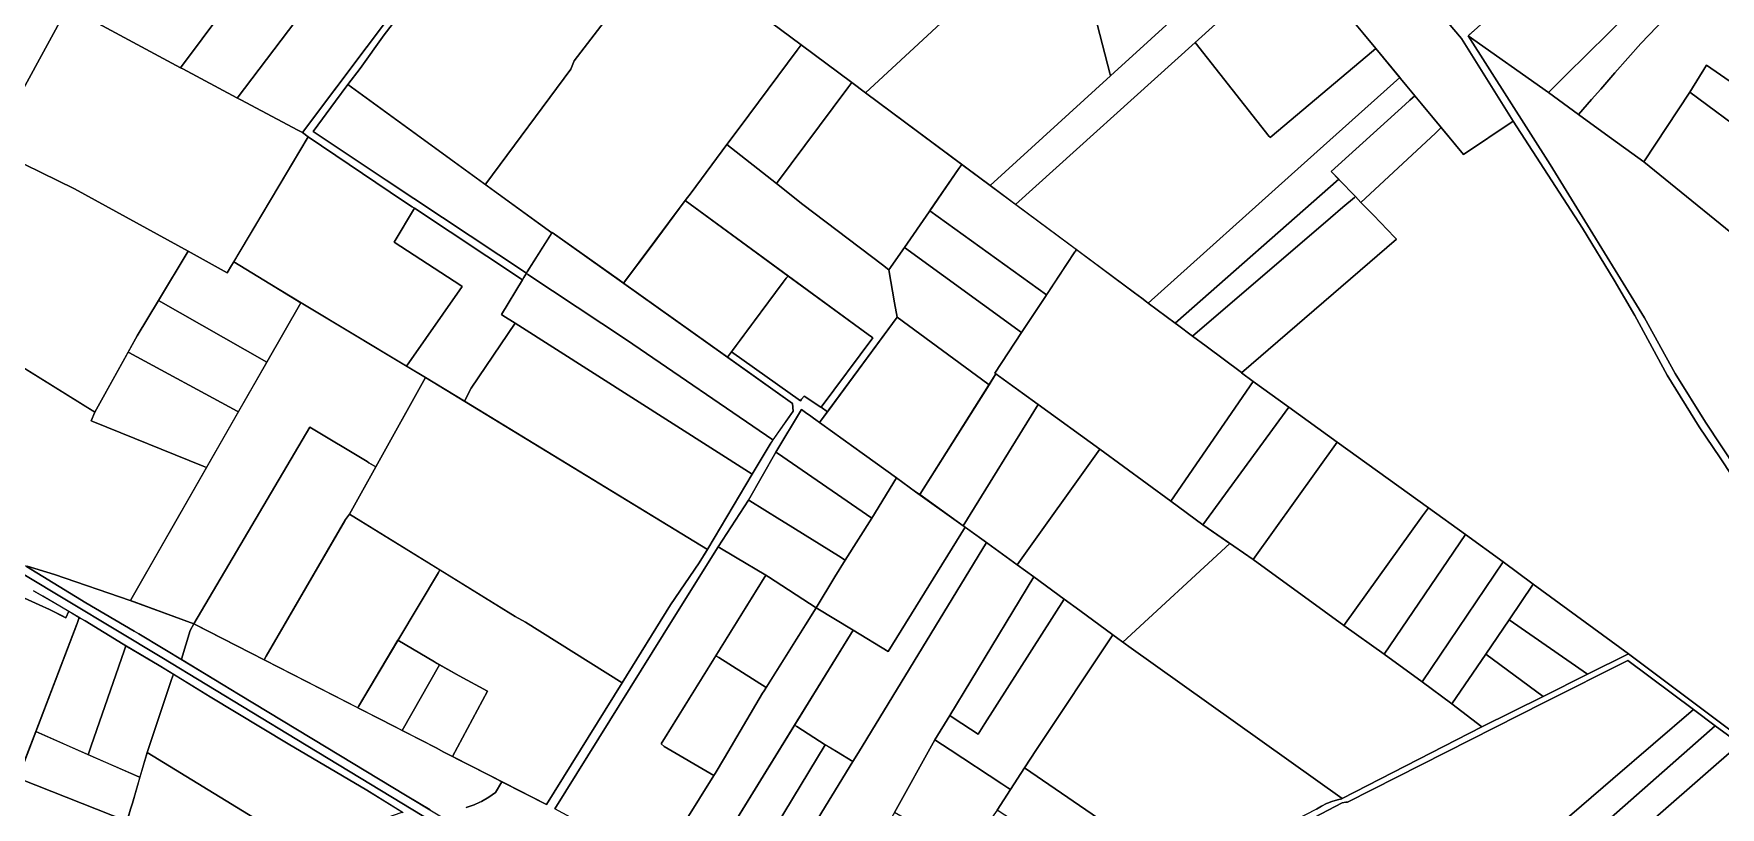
# Model space of a CAD drawing. Header units: metres. Extents: x 3 to 1005126, y 39 to 4383651.
# Drawn here: x 489042 to 489941, y 4372023 to 4372436 of the extents above; entities that cross this region are included whole.
import ezdxf

# ---------------------------------------------------------------- set-up
doc = ezdxf.new("R2010")
doc.units = ezdxf.units.M
doc.header["$MEASUREMENT"] = 0
doc.layers.add('TM_Llucmajor', color=7, linetype='Continuous')

msp = doc.modelspace()

# ---------------------------------------------------------------- linework, layer by layer
at = {"layer": 'TM_Llucmajor', "linetype": 'Continuous', "flags": 128}
for points in [[(489951.23, 4372406.97), (489934.04, 4372418.88), (489925.19, 4372404.48), (489900.69, 4372367.37), (489880.17, 4372382.21), (489865.69, 4372392.69), (489872.66, 4372400.58), (489877.65, 4372406.22), (489885.22, 4372414.8), (489898.99, 4372430.39), (489911.8, 4372443.78), (489945.06, 4372478.57), (489940.89, 4372481.83), (489936.91, 4372484.95), (489935.83, 4372485.79), (489917.88, 4372469.51), (489892.8, 4372446.79), (489853.47, 4372476.31), (489878.82, 4372497.84), (489898.89, 4372514.77), (489925.69, 4372539.25), (489953.12, 4372564.31)], [(489033.85, 4372464.54), (489060.46, 4372449.81), (489024.8, 4372384.28)], [(489250.34, 4372462.83), (489229.05, 4372435.1), (489216.32, 4372417.15), (489209.79, 4372408.54), (489203.13, 4372399.77), (489191.16, 4372383.57), (489230.16, 4372357.66), (489304.88, 4372308.01), (489303.46, 4372305.73), (489302.75, 4372304.48), (489245.16, 4372342.67), (489244.02, 4372343.43), (489239.44, 4372346.47), (489188.48, 4372380.7), (489185.46, 4372382.97), (489187.66, 4372385.9), (489236.11, 4372450.43)], [(489980.4, 4372150.53), (489941.31, 4372209.69), (489930.19, 4372226.17), (489913.12, 4372253.74), (489895.85, 4372285.49), (489884.75, 4372304.33), (489867.9, 4372332.14), (489830.91, 4372389.04), (489803.41, 4372433.17), (489796.21, 4372441.51)], [(489809.51, 4372436.78), (489807.03, 4372434.56), (489850.66, 4372365.95), (489901.03, 4372284.32), (489917.31, 4372254.69), (489933.53, 4372228.71), (489983.18, 4372153.59)], [(489983.18, 4372153.59), (489933.53, 4372228.71), (489917.31, 4372254.69), (489901.03, 4372284.32), (489850.66, 4372365.95), (489807.03, 4372434.56), (489849.72, 4372404.4), (489865.69, 4372392.69), (489880.17, 4372382.21), (489900.69, 4372367.37), (489964.04, 4372315.83)], [(489998.35, 4372025.83), (489892.35, 4372105.26), (489841.67, 4372142.32), (489825.59, 4372154.33), (489805.48, 4372168.85), (489785.73, 4372183.11), (489737.19, 4372218.11), (489711.36, 4372236.75), (489692.42, 4372250.41), (489686.19, 4372255.06), (489768.76, 4372326.12), (489767.68, 4372327.24), (489756.45, 4372338.91), (489749.79, 4372345.83), (489789.49, 4372382.73), (489789.49, 4372382.73), (489792.65, 4372385.66), (489804.48, 4372371.37), (489830.91, 4372389.04), (489867.9, 4372332.14), (489884.75, 4372304.33), (489895.85, 4372285.49), (489913.12, 4372253.74), (489930.19, 4372226.17), (489941.31, 4372209.69), (489980.4, 4372150.53)], [(488978.77, 4372293.7), (489073.72, 4372234.71), (489074.91, 4372233.97), (489072.9, 4372229.43), (489073.69, 4372229.12), (489132.65, 4372205.23), (489134.35, 4372204.55), (489094.05, 4372134.08), (489093.76, 4372133.58), (489093.64, 4372133.63), (489053.38, 4372147.54), (489038.68, 4372151.97)], [(489272.82, 4372023.31), (489276.97, 4372024.79), (489280.12, 4372026.19), (489280.97, 4372026.62), (489284.8, 4372028.79), (489288.42, 4372031.28), (489291.84, 4372037.04), (489292.17, 4372036.87), (489315.54, 4372024.94), (489355.98, 4372089.83), (489381.79, 4372131.26), (489396.98, 4372153.66), (489401.7, 4372161.23), (489425.19, 4372201.04), (489434.78, 4372217.03), (489447.07, 4372234.58), (489446.77, 4372238.67), (489412.15, 4372263.28), (489412.67, 4372264.01), (489414.27, 4372266.16), (489450.99, 4372240.09), (489451.62, 4372240.92), (489452.89, 4372242.61), (489461.92, 4372236.67), (489461.95, 4372236.65), (489465.34, 4372234.14), (489461.18, 4372228.49), (489457.93, 4372230.83), (489456.48, 4372231.87), (489453.68, 4372233.89), (489451.62, 4372235.38), (489437.95, 4372212.63), (489423.27, 4372187.18), (489407.1, 4372162.22), (489383.76, 4372124.82), (489319.97, 4372022.55)], [(489038.43, 4372151.83), (489070.06, 4372132.48), (489095.78, 4372117.31), (489098.27, 4372115.8), (489111.3, 4372108.11), (489113.06, 4372107.05), (489120.62, 4372102.41), (489143.26, 4372088.72), (489151.44, 4372083.76), (489190.53, 4372060.05), (489191.42, 4372059.51), (489240.52, 4372029.87), (489272.66, 4372010.49)], [(489042.2, 4372138.86), (489047.15, 4372135.9), (489060.88, 4372127.92), (489059.31, 4372124.48), (489057.42, 4372125.44), (489050.69, 4372128.83), (489045.11, 4372131.36), (489006.67, 4372148.75)], [(489266.01, 4372009), (489238.44, 4372025.56), (489182.5, 4372059.58), (489110.47, 4372103.32), (489036.07, 4372147.95)], [(489036.07, 4372147.95), (489110.47, 4372103.32), (489182.5, 4372059.58), (489238.44, 4372025.56), (489266.01, 4372009)], [(489239.26, 4372020.57), (489219.83, 4372032.64), (489177.92, 4372057.31), (489136.38, 4372082.27), (489109.1, 4372099.02), (489089.92, 4372110.39), (489069.6, 4372122.87), (489067.07, 4372124.32), (489047.15, 4372135.9), (489042.2, 4372138.86)], [(489253.55, 4372022.01), (489240.52, 4372029.87), (489191.42, 4372059.51), (489190.53, 4372060.05), (489151.44, 4372083.76), (489143.26, 4372088.72), (489143.26, 4372088.72), (489121.04, 4372102.16), (489121.09, 4372102.34), (489125.69, 4372117.66), (489127.67, 4372121.23), (489256.8, 4372055.05), (489260.8, 4372052.88), (489285.43, 4372040.31), (489291.84, 4372037.04), (489288.42, 4372031.28), (489284.8, 4372028.79), (489280.97, 4372026.62), (489280.12, 4372026.19), (489276.97, 4372024.79), (489272.82, 4372023.31)], [(489726.07, 4372022.38), (489728.7, 4372024.02), (489731.46, 4372025.43), (489731.89, 4372025.62), (489734.33, 4372026.59), (489737.29, 4372027.5), (489739.56, 4372028), (489739.71, 4372028.09), (489814.27, 4372066.36), (489846.9, 4372082.57), (489870.56, 4372094.33), (489892.35, 4372105.26), (489998.35, 4372025.83)], [(489951.75, 4372057.19), (489938.7, 4372066.93), (489927.02, 4372075.64), (489892.04, 4372101.74), (489847.48, 4372079.21), (489742.68, 4372026.23), (489742.61, 4372026.22), (489741.82, 4372026.11), (489739.71, 4372025.82), (489672.22, 4371990.56)]]:
    msp.add_lwpolyline(points, dxfattribs=at)
for points in [[(489182.11, 4372500.68), (489161.15, 4372472.08), (489155.23, 4372464.01), (489120.58, 4372417.57), (489060.46, 4372449.81), (489059.91, 4372450.12), (489115.61, 4372521.7), (489126.61, 4372535.82), (489127.59, 4372537.05), (489127.94, 4372536.81), (489154.77, 4372518.92), (489155.63, 4372518.34), (489182.11, 4372500.68)], [(489250.34, 4372462.83), (489270.4, 4372487.11), (489311.37, 4372529.04), (489316.55, 4372534.05), (489369.5, 4372492.69), (489379.56, 4372484.97), (489375.64, 4372480.32), (489362.24, 4372461.66), (489349.88, 4372446.64), (489330.33, 4372421.25), (489328.61, 4372416.73), (489283.2, 4372355.68), (489282.96, 4372355.36), (489209.79, 4372408.54), (489216.32, 4372417.15), (489229.05, 4372435.1), (489250.34, 4372462.83)], [(489478.34, 4372409.63), (489451.33, 4372429.74), (489429.98, 4372445.62), (489508.59, 4372519.14), (489560.04, 4372473.39), (489560.25, 4372473.21), (489555.2, 4372468.54), (489549.32, 4372463.11), (489485.6, 4372404.23), (489478.34, 4372409.63)], [(489565.7, 4372344.71), (489552.19, 4372354.74), (489616.27, 4372413.17), (489659.63, 4372452.71), (489728.74, 4372515.74), (489732.02, 4372512.1), (489706.21, 4372490.01), (489710.87, 4372484.39), (489713.42, 4372481.31), (489714.96, 4372479.45), (489713.77, 4372478.37), (489661.35, 4372431.05), (489565.7, 4372344.71)], [(489617.16, 4372497.91), (489638.85, 4372517.61), (489638.97, 4372517.26), (489659.05, 4372454.51), (489659.63, 4372452.71), (489616.27, 4372413.17), (489615.87, 4372414.74), (489598.66, 4372481.49), (489617.16, 4372497.91)], [(489796.21, 4372441.51), (489803.41, 4372433.17), (489830.91, 4372389.04), (489804.48, 4372371.37), (489770.96, 4372411.84), (489757.71, 4372427.84), (489713.42, 4372481.31), (489710.87, 4372484.39), (489706.21, 4372490.01), (489732.02, 4372512.1), (489745.39, 4372497.29), (489796.21, 4372441.51)], [(489449.22, 4372426.9), (489418.26, 4372385.34), (489411.82, 4372376.7), (489392.66, 4372350.98), (489389.53, 4372346.76), (489371.33, 4372322.34), (489356.68, 4372302.71), (489354.47, 4372304.28), (489318.55, 4372329.82), (489318.41, 4372329.6), (489282.96, 4372355.36), (489283.2, 4372355.68), (489328.61, 4372416.73), (489330.33, 4372421.25), (489349.88, 4372446.64), (489362.24, 4372461.66), (489375.64, 4372480.32), (489379.56, 4372484.97), (489398.7, 4372470.3), (489426.34, 4372448.33), (489427.62, 4372447.38), (489429.98, 4372445.62), (489451.33, 4372429.74), (489449.22, 4372426.9)], [(489865.69, 4372392.69), (489849.72, 4372404.4), (489859.23, 4372413.75), (489892.8, 4372446.79), (489917.88, 4372469.51), (489935.83, 4372485.79), (489936.91, 4372484.95), (489940.89, 4372481.83), (489945.06, 4372478.57), (489911.8, 4372443.78), (489898.99, 4372430.39), (489885.22, 4372414.8), (489877.65, 4372406.22), (489872.66, 4372400.58), (489865.69, 4372392.69)], [(489182.25, 4372442.45), (489209.5, 4372478.68), (489210.49, 4372477.63), (489236.11, 4372450.43), (489185.46, 4372382.97), (489183.01, 4372384.26), (489152.58, 4372400.38), (489150.75, 4372401.36), (489182.06, 4372442.6), (489182.25, 4372442.45)], [(489552.19, 4372354.74), (489485.6, 4372404.23), (489549.32, 4372463.11), (489549.47, 4372462.78), (489557.62, 4372445.5), (489557.76, 4372445.2), (489598.66, 4372481.49), (489615.87, 4372414.74), (489616.27, 4372413.17), (489552.19, 4372354.74)], [(489701.44, 4372380.32), (489700.92, 4372380.98), (489661.35, 4372431.05), (489713.77, 4372478.37), (489714.96, 4372479.45), (489757.71, 4372427.84), (489756.41, 4372426.67), (489701.44, 4372380.32)], [(489849.72, 4372404.4), (489807.03, 4372434.56), (489853.47, 4372476.31), (489892.8, 4372446.79), (489859.23, 4372413.75), (489849.72, 4372404.4)], [(489150.75, 4372401.36), (489150.54, 4372401.46), (489121.82, 4372416.91), (489120.58, 4372417.57), (489155.23, 4372464.01), (489159, 4372461), (489180.98, 4372443.46), (489182.06, 4372442.6), (489150.75, 4372401.36)], [(489188.48, 4372380.7), (489147.66, 4372312.13), (489145.41, 4372308.32), (489124.52, 4372319.79), (489064.07, 4372352.99), (489019.64, 4372374.78), (489024.8, 4372384.28), (489060.46, 4372449.81), (489120.58, 4372417.57), (489121.82, 4372416.91), (489150.54, 4372401.46), (489152.58, 4372400.38), (489183.01, 4372384.26), (489185.46, 4372382.97), (489188.48, 4372380.7)], [(489449.22, 4372426.9), (489451.33, 4372429.74), (489478.34, 4372409.63), (489476.31, 4372406.9), (489438.22, 4372355.78), (489411.82, 4372376.7), (489418.26, 4372385.34), (489449.22, 4372426.9)], [(489661.35, 4372431.05), (489700.92, 4372380.98), (489701.44, 4372380.32), (489756.41, 4372426.67), (489757.71, 4372427.84), (489770.52, 4372412.38), (489717.9, 4372365.24), (489636.35, 4372292.18), (489635.47, 4372292.84), (489632.94, 4372294.73), (489629.1, 4372297.58), (489565.7, 4372344.71), (489661.35, 4372431.05)], [(489717.9, 4372365.24), (489770.52, 4372412.38), (489770.96, 4372411.84), (489778.57, 4372402.65), (489775.89, 4372400.23), (489773.35, 4372397.95), (489733.88, 4372362.35), (489737.96, 4372358.12), (489650.81, 4372281.41), (489636.35, 4372292.18), (489717.9, 4372365.24)], [(489989.5, 4372356.96), (489925.19, 4372404.48), (489934.04, 4372418.88), (489951.23, 4372406.97), (489973.34, 4372391.58), (490000.4, 4372372.71), (489989.5, 4372356.96)], [(489209.79, 4372408.54), (489318.41, 4372329.6), (489305.32, 4372308.71), (489304.88, 4372308.01), (489230.16, 4372357.66), (489191.16, 4372383.57), (489203.13, 4372399.77), (489209.79, 4372408.54)], [(489535.49, 4372363.89), (489519.58, 4372340.78), (489506.41, 4372321.71), (489498.13, 4372309.82), (489494.81, 4372312.48), (489452.3, 4372344.63), (489438.22, 4372355.78), (489476.31, 4372406.9), (489478.34, 4372409.63), (489485.6, 4372404.23), (489536.97, 4372366.05), (489535.49, 4372363.89)], [(489775.89, 4372400.23), (489778.57, 4372402.65), (489792.65, 4372385.66), (489789.49, 4372382.73), (489749.79, 4372345.83), (489746.81, 4372348.92), (489738.25, 4372357.82), (489733.88, 4372362.35), (489773.35, 4372397.95), (489775.89, 4372400.23)], [(489964.04, 4372315.83), (489900.69, 4372367.37), (489925.19, 4372404.48), (489989.5, 4372356.96), (489964.04, 4372315.83)], [(489124.52, 4372319.79), (489108.76, 4372293.43), (489097.47, 4372274.62), (489074.91, 4372233.97), (488978.77, 4372293.7), (488978.06, 4372292.51), (488975.77, 4372294.06), (488977.13, 4372296.57), (488977.47, 4372297.25), (488989.08, 4372320.02), (488990.32, 4372320.83), (489019.64, 4372374.78), (489064.07, 4372352.99), (489124.52, 4372319.79)], [(489269.98, 4372301.49), (489270.69, 4372301.03), (489240.89, 4372258.61), (489240.02, 4372259.14), (489185.65, 4372291.78), (489168.06, 4372302.34), (489148.85, 4372314.11), (489188.48, 4372380.7), (489239.44, 4372346.47), (489244.02, 4372343.43), (489245.16, 4372342.67), (489234.42, 4372324.65), (489269.98, 4372301.49)], [(489411.82, 4372376.7), (489438.22, 4372355.78), (489452.3, 4372344.63), (489494.81, 4372312.48), (489498.13, 4372309.82), (489501.19, 4372292.31), (489502.53, 4372284.64), (489465.34, 4372234.14), (489461.95, 4372236.65), (489489.66, 4372273.56), (489488.84, 4372274.11), (489487.02, 4372275.32), (489389.53, 4372346.76), (489392.66, 4372350.98), (489411.82, 4372376.7)], [(489520.57, 4372342.23), (489535.49, 4372363.89), (489536.97, 4372366.05), (489552.19, 4372354.74), (489598.1, 4372320.62), (489597.6, 4372319.86), (489597.32, 4372319.43), (489582.87, 4372297.59), (489582.23, 4372296.62), (489519.92, 4372341.28), (489520.57, 4372342.23)], [(489650.81, 4372281.41), (489737.96, 4372358.12), (489738.25, 4372357.82), (489746.81, 4372348.92), (489746.28, 4372348.46), (489740.22, 4372343.28), (489733.6, 4372337.61), (489659.96, 4372274.59), (489652.06, 4372280.48), (489650.81, 4372281.41)], [(489767.68, 4372327.24), (489768.76, 4372326.12), (489686.19, 4372255.06), (489686.1, 4372255.12), (489667.34, 4372269.1), (489659.96, 4372274.59), (489733.6, 4372337.61), (489740.22, 4372343.28), (489746.28, 4372348.46), (489746.81, 4372348.92), (489749.79, 4372345.83), (489756.45, 4372338.91), (489767.68, 4372327.24)], [(489234.42, 4372324.65), (489245.16, 4372342.67), (489302.75, 4372304.48), (489291.56, 4372285.99), (489292.25, 4372285.55), (489298.82, 4372281.43), (489275.48, 4372246.72), (489271.82, 4372239.84), (489251.04, 4372252.52), (489240.89, 4372258.61), (489270.69, 4372301.03), (489269.98, 4372301.49), (489234.42, 4372324.65)], [(489389.53, 4372346.76), (489444.29, 4372306.64), (489443.89, 4372306.02), (489443.46, 4372305.44), (489441.81, 4372303.23), (489412.67, 4372264.01), (489412.15, 4372263.28), (489356.68, 4372302.71), (489389.53, 4372346.76)], [(489582.23, 4372296.62), (489581.9, 4372296.12), (489568.88, 4372276.38), (489506.41, 4372321.71), (489519.58, 4372340.78), (489519.92, 4372341.28), (489582.23, 4372296.62)], [(489447.07, 4372234.58), (489436.3, 4372219.21), (489358.21, 4372272.57), (489305.74, 4372307.44), (489304.88, 4372308.01), (489305.32, 4372308.71), (489318.55, 4372329.82), (489446.77, 4372238.67), (489447.07, 4372234.58)], [(489554.63, 4372254.77), (489555.22, 4372254.35), (489551.57, 4372248.58), (489550.86, 4372249.05), (489502.53, 4372284.64), (489501.19, 4372292.31), (489498.13, 4372309.82), (489506.41, 4372321.71), (489568.88, 4372276.38), (489554.63, 4372254.77)], [(489598.1, 4372320.62), (489629.1, 4372297.58), (489632.94, 4372294.73), (489635.47, 4372292.84), (489636.35, 4372292.18), (489650.81, 4372281.41), (489652.06, 4372280.48), (489659.96, 4372274.59), (489667.34, 4372269.1), (489686.1, 4372255.12), (489686.19, 4372255.06), (489692.42, 4372250.41), (489648.51, 4372186.57), (489610.67, 4372214.25), (489577.74, 4372238.1), (489554.63, 4372254.77), (489568.88, 4372276.38), (489581.9, 4372296.12), (489597.32, 4372319.43), (489597.6, 4372319.86), (489598.1, 4372320.62)], [(489166.45, 4372260.69), (489108.76, 4372293.43), (489124.52, 4372319.79), (489145.41, 4372308.32), (489147.66, 4372312.13), (489148.85, 4372314.11), (489168.06, 4372302.34), (489184.7, 4372292.35), (489166.45, 4372260.69)], [(489302.75, 4372304.48), (489303.46, 4372305.73), (489304.88, 4372308.01), (489305.74, 4372307.44), (489358.21, 4372272.57), (489436.3, 4372219.21), (489434.78, 4372217.03), (489425.19, 4372201.04), (489298.82, 4372281.43), (489292.25, 4372285.55), (489291.56, 4372285.99), (489302.75, 4372304.48)], [(489487.02, 4372275.32), (489488.84, 4372274.11), (489489.66, 4372273.56), (489461.95, 4372236.65), (489461.92, 4372236.67), (489452.89, 4372242.61), (489451.62, 4372240.92), (489450.99, 4372240.09), (489414.27, 4372266.16), (489414.77, 4372266.83), (489441.81, 4372303.23), (489443.46, 4372305.44), (489443.89, 4372306.02), (489444.29, 4372306.64), (489487.02, 4372275.32)], [(489097.47, 4372274.62), (489108.76, 4372293.43), (489166.45, 4372260.69), (489151.36, 4372234.3), (489150.73, 4372234.63), (489092.89, 4372265.8), (489092.65, 4372265.92), (489097.47, 4372274.62)], [(489220, 4372207.64), (489189.46, 4372225.93), (489127.67, 4372121.23), (489093.76, 4372133.58), (489094.05, 4372134.08), (489166.45, 4372260.69), (489184.7, 4372292.35), (489185.65, 4372291.78), (489251.04, 4372252.52), (489224.57, 4372204.9), (489220.94, 4372207.06), (489220, 4372207.64)], [(489551.57, 4372248.58), (489514.57, 4372190.09), (489512.41, 4372191.64), (489502.15, 4372198.99), (489461.18, 4372228.49), (489502.53, 4372284.64), (489550.86, 4372249.05), (489551.57, 4372248.58)], [(489401.41, 4372160.78), (489271.82, 4372239.84), (489275.48, 4372246.72), (489298.82, 4372281.43), (489425.19, 4372201.04), (489401.7, 4372161.23), (489401.41, 4372160.78)], [(489092.89, 4372265.8), (489150.73, 4372234.63), (489151.36, 4372234.3), (489134.35, 4372204.55), (489132.65, 4372205.23), (489073.69, 4372229.12), (489072.9, 4372229.43), (489074.91, 4372233.97), (489092.65, 4372265.92), (489092.89, 4372265.8)], [(489355.98, 4372089.83), (489304.42, 4372122.07), (489298.91, 4372125.21), (489210.55, 4372179.66), (489251.04, 4372252.52), (489401.41, 4372160.78), (489396.98, 4372153.66), (489381.79, 4372131.26), (489355.98, 4372089.83)], [(489555.22, 4372254.35), (489577.74, 4372238.1), (489537.67, 4372173.52), (489514.57, 4372190.09), (489555.22, 4372254.35)], [(489665.59, 4372173.95), (489648.51, 4372186.57), (489692.42, 4372250.41), (489711.36, 4372236.75), (489665.59, 4372173.95)], [(489438.73, 4372212.09), (489437.95, 4372212.63), (489451.62, 4372235.38), (489453.68, 4372233.89), (489456.48, 4372231.87), (489457.93, 4372230.83), (489502.15, 4372198.99), (489489.05, 4372177.55), (489438.73, 4372212.09)], [(489548.96, 4372165.39), (489537.67, 4372173.52), (489577.74, 4372238.1), (489610.67, 4372214.25), (489566.54, 4372152.66), (489548.96, 4372165.39)], [(489682.02, 4372162.57), (489665.59, 4372173.95), (489711.36, 4372236.75), (489737.19, 4372218.11), (489692.31, 4372155.43), (489682.02, 4372162.57)], [(489220, 4372207.64), (489220.94, 4372207.06), (489224.57, 4372204.9), (489210.55, 4372179.66), (489208.43, 4372176.78), (489208.1, 4372176.22), (489208.04, 4372176.12), (489166.16, 4372103.97), (489165.08, 4372102.06), (489128.61, 4372120.75), (489127.67, 4372121.23), (489189.46, 4372225.93), (489220, 4372207.64)], [(489424.04, 4372186.71), (489423.27, 4372187.18), (489437.95, 4372212.63), (489438.73, 4372212.09), (489489.05, 4372177.55), (489474.88, 4372155.21), (489471.3, 4372157.43), (489443.19, 4372174.85), (489440.05, 4372176.81), (489424.04, 4372186.71)], [(489622.93, 4372111.45), (489617.52, 4372115.43), (489599.94, 4372128.33), (489591.64, 4372134.42), (489575.4, 4372146.25), (489566.54, 4372152.66), (489610.67, 4372214.25), (489648.51, 4372186.57), (489665.59, 4372173.95), (489679.92, 4372164.03), (489622.93, 4372111.45)], [(489730.2, 4372127.91), (489692.31, 4372155.43), (489737.19, 4372218.11), (489785.73, 4372183.11), (489782.59, 4372178.73), (489740.62, 4372120.34), (489730.2, 4372127.91)], [(489459.4, 4372129.82), (489469.41, 4372146.24), (489474.88, 4372155.21), (489489.05, 4372177.55), (489502.15, 4372198.99), (489512.41, 4372191.64), (489537.67, 4372173.52), (489538.85, 4372172.67), (489497.84, 4372106.48), (489479.07, 4372117.87), (489459.4, 4372129.82)], [(489416.44, 4372156.71), (489407.1, 4372162.22), (489423.27, 4372187.18), (489424.04, 4372186.71), (489440.05, 4372176.81), (489443.19, 4372174.85), (489471.3, 4372157.43), (489474.88, 4372155.21), (489469.41, 4372146.24), (489459.4, 4372129.82), (489433.9, 4372146.32), (489432.58, 4372147.17), (489416.44, 4372156.71)], [(489214.99, 4372076.48), (489165.08, 4372102.06), (489166.16, 4372103.97), (489208.43, 4372176.78), (489210.55, 4372179.66), (489258.79, 4372149.93), (489258.04, 4372148.49), (489236.91, 4372113.28), (489215.37, 4372077.11), (489214.99, 4372076.48)], [(489762.13, 4372104.98), (489740.62, 4372120.34), (489782.59, 4372178.73), (489785.73, 4372183.11), (489805.48, 4372168.85), (489762.13, 4372104.98)], [(489478.99, 4372047.93), (489470.15, 4372053.24), (489464.22, 4372056.79), (489449.06, 4372066.45), (489447.85, 4372067.22), (489479.07, 4372117.87), (489497.84, 4372106.48), (489538.85, 4372172.67), (489548.96, 4372165.39), (489550.23, 4372164.47), (489481.88, 4372052.67), (489478.99, 4372047.93)], [(489782.38, 4372090.24), (489762.13, 4372104.98), (489805.48, 4372168.85), (489825.59, 4372154.33), (489782.38, 4372090.24)], [(489375.13, 4371992.72), (489319.97, 4372022.55), (489383.76, 4372124.82), (489407.1, 4372162.22), (489416.44, 4372156.71), (489432.58, 4372147.17), (489376.77, 4372057.23), (489378.37, 4372055.8), (489404.8, 4372040.34), (489375.13, 4371992.72)], [(489432.21, 4371971.41), (489478.99, 4372047.93), (489481.88, 4372052.67), (489550.23, 4372164.47), (489566.54, 4372152.66), (489575.4, 4372146.25), (489530.55, 4372072.36), (489522.58, 4372059.45), (489501.12, 4372020.67), (489468.39, 4371963.94), (489465.82, 4371959.49), (489465.8, 4371959.45), (489455.14, 4371961.9), (489431.65, 4371968.52), (489431.89, 4371969.77), (489431.34, 4371969.99), (489432.21, 4371971.41)], [(489682.02, 4372162.57), (489692.31, 4372155.43), (489730.2, 4372127.91), (489740.62, 4372120.34), (489762.13, 4372104.98), (489782.38, 4372090.24), (489798.2, 4372078.53), (489814.27, 4372066.36), (489739.71, 4372028.09), (489626.02, 4372109.18), (489622.93, 4372111.45), (489679.92, 4372164.03), (489682.02, 4372162.57)], [(489059.31, 4372124.48), (489060.88, 4372127.92), (489066.56, 4372124.62), (489065.34, 4372121.44), (489003.96, 4371960.86), (488978.06, 4371956.94), (488963.44, 4371956.38), (488949.27, 4371956.83), (488933.2, 4371957.34), (488927.55, 4371957.96), (488993.35, 4372152.63), (488993.82, 4372154.57), (489002.85, 4372150.52), (489006.67, 4372148.75), (489045.11, 4372131.36), (489050.69, 4372128.83), (489059.31, 4372124.48)], [(489037.86, 4372152.21), (489038.68, 4372151.97), (489053.38, 4372147.54), (489093.64, 4372133.63), (489127.67, 4372121.23), (489125.69, 4372117.66), (489121.09, 4372102.34), (489121.04, 4372102.16), (489120.62, 4372102.41), (489113.06, 4372107.05), (489111.3, 4372108.11), (489098.27, 4372115.8), (489095.78, 4372117.31), (489070.06, 4372132.48), (489038.43, 4372151.83), (489037.86, 4372152.21)], [(489315.54, 4372024.94), (489285.43, 4372040.31), (489265.47, 4372050.49), (489284.18, 4372085.28), (489269.02, 4372093.43), (489255.85, 4372100.92), (489236.44, 4372112.49), (489236.91, 4372113.28), (489258.04, 4372148.49), (489258.79, 4372149.93), (489298.91, 4372125.21), (489304.42, 4372122.07), (489355.98, 4372089.83), (489315.54, 4372024.94)], [(489798.2, 4372078.53), (489782.38, 4372090.24), (489825.59, 4372154.33), (489841.67, 4372142.32), (489828.85, 4372123.38), (489816.38, 4372105.13), (489798.2, 4372078.53)], [(489433.9, 4372146.32), (489459.4, 4372129.82), (489432.75, 4372087.29), (489407.45, 4372103.2), (489405.93, 4372104.22), (489432.58, 4372147.17), (489433.9, 4372146.32)], [(489532.86, 4372070.85), (489530.55, 4372072.36), (489575.4, 4372146.25), (489591.64, 4372134.42), (489549.36, 4372068.07), (489545.77, 4372062.44), (489532.86, 4372070.85)], [(489870.56, 4372094.33), (489828.85, 4372123.38), (489841.67, 4372142.32), (489892.35, 4372105.26), (489870.56, 4372094.33)], [(489530.84, 4372054.02), (489522.58, 4372059.45), (489530.55, 4372072.36), (489532.86, 4372070.85), (489545.77, 4372062.44), (489549.36, 4372068.07), (489591.64, 4372134.42), (489599.94, 4372128.33), (489617.52, 4372115.43), (489576.89, 4372054.19), (489570.45, 4372044.47), (489562.91, 4372032.9), (489561.53, 4372033.81), (489558.33, 4372035.92), (489530.84, 4372054.02)], [(489065.34, 4372121.44), (489066.56, 4372124.62), (489067.07, 4372124.32), (489069.6, 4372122.87), (489089.92, 4372110.39), (489091.39, 4372109.52), (489090.44, 4372106.76), (489072.87, 4372056.16), (489071.32, 4372051.49), (489044.89, 4372063.05), (489043.29, 4372063.75), (489065.22, 4372121.12), (489065.34, 4372121.44)], [(489479.07, 4372117.87), (489396.3, 4371983.61), (489384.4, 4371988.21), (489375.13, 4371992.72), (489404.8, 4372040.34), (489405.54, 4372041.53), (489410.5, 4372049.87), (489430.85, 4372084.19), (489431.66, 4372085.55), (489459.4, 4372129.82), (489479.07, 4372117.87)], [(489846.9, 4372082.57), (489816.38, 4372105.13), (489828.85, 4372123.38), (489870.56, 4372094.33), (489846.9, 4372082.57)], [(489655.5, 4371986.3), (489570.45, 4372044.47), (489576.89, 4372054.19), (489617.52, 4372115.43), (489626.02, 4372109.18), (489739.71, 4372028.09), (489739.56, 4372028), (489737.29, 4372027.5), (489734.33, 4372026.59), (489731.89, 4372025.62), (489731.46, 4372025.43), (489728.7, 4372024.02), (489726.07, 4372022.38), (489665.66, 4371991.38), (489655.5, 4371986.3)], [(489090.44, 4372106.76), (489091.39, 4372109.52), (489109.1, 4372099.02), (489116.75, 4372094.32), (489115.78, 4372091.47), (489102.71, 4372052.73), (489098.84, 4372039.46), (489098.3, 4372039.69), (489071.32, 4372051.49), (489072.87, 4372056.16), (489090.44, 4372106.76)], [(489257.99, 4372099.71), (489258.64, 4372099.34), (489238.69, 4372064.33), (489237.94, 4372064.71), (489237.31, 4372065.04), (489235.3, 4372066.07), (489214.99, 4372076.48), (489215.37, 4372077.11), (489236.44, 4372112.49), (489255.85, 4372100.92), (489257.31, 4372100.09), (489257.99, 4372099.71)], [(489814.27, 4372066.36), (489798.2, 4372078.53), (489816.38, 4372105.13), (489846.9, 4372082.57), (489814.27, 4372066.36)], [(489258.64, 4372099.34), (489269.02, 4372093.43), (489284.18, 4372085.28), (489265.47, 4372050.49), (489260.8, 4372052.88), (489256.8, 4372055.05), (489238.69, 4372064.33), (489258.64, 4372099.34)], [(489407.45, 4372103.2), (489432.75, 4372087.29), (489431.66, 4372085.55), (489430.85, 4372084.19), (489410.5, 4372049.87), (489405.54, 4372041.53), (489404.8, 4372040.34), (489378.37, 4372055.8), (489376.77, 4372057.23), (489405.93, 4372104.22), (489407.45, 4372103.2)], [(489706.2, 4371946.58), (489704.75, 4371947.27), (489702.59, 4371948.42), (489647.84, 4371975.61), (489647.59, 4371976.04), (489647.59, 4371976.07), (489647.42, 4371976.69), (489647.44, 4371977.37), (489647.57, 4371977.82), (489647.66, 4371978.01), (489648.05, 4371978.56), (489648.3, 4371978.75), (489672.22, 4371990.56), (489739.71, 4372025.82), (489741.82, 4372026.11), (489742.61, 4372026.22), (489742.68, 4372026.23), (489847.48, 4372079.21), (489892.04, 4372101.74), (489927.02, 4372075.64), (489884.01, 4372038.61), (489751.85, 4371924.82), (489706.2, 4371946.58)], [(489115.78, 4372091.47), (489116.75, 4372094.32), (489136.38, 4372082.27), (489177.92, 4372057.31), (489219.83, 4372032.64), (489238.91, 4372020.79), (489237.91, 4372020.45), (489234.48, 4372019.29), (489230.27, 4372017.87), (489228.35, 4372017.48), (489182.63, 4372008.26), (489177.32, 4372007.02), (489102.71, 4372052.73), (489115.78, 4372091.47)], [(489767.83, 4371916.46), (489751.85, 4371924.82), (489884.01, 4372038.61), (489927.02, 4372075.64), (489938.7, 4372066.93), (489767.83, 4371916.46)], [(489098.84, 4372039.46), (489094.83, 4372025.72), (489093.86, 4372022.37), (489092.02, 4372016.06), (489091.91, 4372016.11), (489035.69, 4372038.29), (489033.83, 4372039.02), (489043.29, 4372063.75), (489044.89, 4372063.05), (489098.3, 4372039.69), (489098.84, 4372039.46)], [(489396.3, 4371983.61), (489447.85, 4372067.22), (489449.06, 4372066.45), (489464.22, 4372056.79), (489416, 4371977.09), (489415.44, 4371976.17), (489396.3, 4371983.61)], [(489539.15, 4371998.67), (489501.12, 4372020.67), (489522.58, 4372059.45), (489530.84, 4372054.02), (489558.33, 4372035.92), (489561.53, 4372033.81), (489562.91, 4372032.9), (489555.86, 4372022), (489539.15, 4371998.67)], [(489775.31, 4371912.54), (489767.83, 4371916.46), (489938.7, 4372066.93), (489951.75, 4372057.19), (489870.13, 4371985.94), (489778.56, 4371907.53), (489778.05, 4371910.05), (489775.31, 4371912.54)], [(489083.16, 4371985.69), (489090.15, 4372009.64), (489090.55, 4372010.81), (489091.02, 4372012.64), (489093.86, 4372022.37), (489094.83, 4372025.72), (489102.71, 4372052.73), (489177.32, 4372007.02), (489118.31, 4371993.75), (489095.42, 4371988.28), (489083.16, 4371985.69)], [(489432.21, 4371971.41), (489431.34, 4371969.99), (489417.06, 4371975.54), (489415.44, 4371976.17), (489416, 4371977.09), (489464.22, 4372056.79), (489465.53, 4372056.01), (489470.15, 4372053.24), (489478.99, 4372047.93), (489432.21, 4371971.41)], [(489978.02, 4371932.38), (489977.72, 4371933.11), (489958.22, 4371980.4), (489957.57, 4371979.75), (489899.19, 4371921.6), (489847.5, 4371870.82), (489815.71, 4371888.01), (489810.04, 4371891.08), (489778.56, 4371907.53), (489870.13, 4371985.94), (489951.75, 4372057.19), (490016.14, 4372008.7), (490018.2, 4372000.66), (490017.09, 4371995.95), (489978.02, 4371932.38)], [(489626.89, 4371975.53), (489555.86, 4372022), (489562.91, 4372032.9), (489570.45, 4372044.47), (489655.5, 4371986.3), (489652.37, 4371984.73), (489645.39, 4371981.52), (489643.4, 4371979.18), (489642.51, 4371978.14), (489641.86, 4371977.77), (489639.83, 4371976.77), (489637.71, 4371975.95), (489636.36, 4371975.53), (489635.54, 4371975.32), (489633.31, 4371974.88), (489631.06, 4371974.64), (489628.41, 4371974.53), (489626.89, 4371975.53)], [(489091.91, 4372016.11), (489092.02, 4372016.06), (489091.02, 4372012.64), (489090.55, 4372010.81), (489090.15, 4372009.64), (489085.39, 4371993.32), (489084.59, 4371993.62), (489024.92, 4372015.7), (489033.83, 4372039.02), (489035.69, 4372038.29), (489091.91, 4372016.11)]]:
    msp.add_lwpolyline(points, close=True, dxfattribs=at)

doc.saveas('drawing.dxf')
